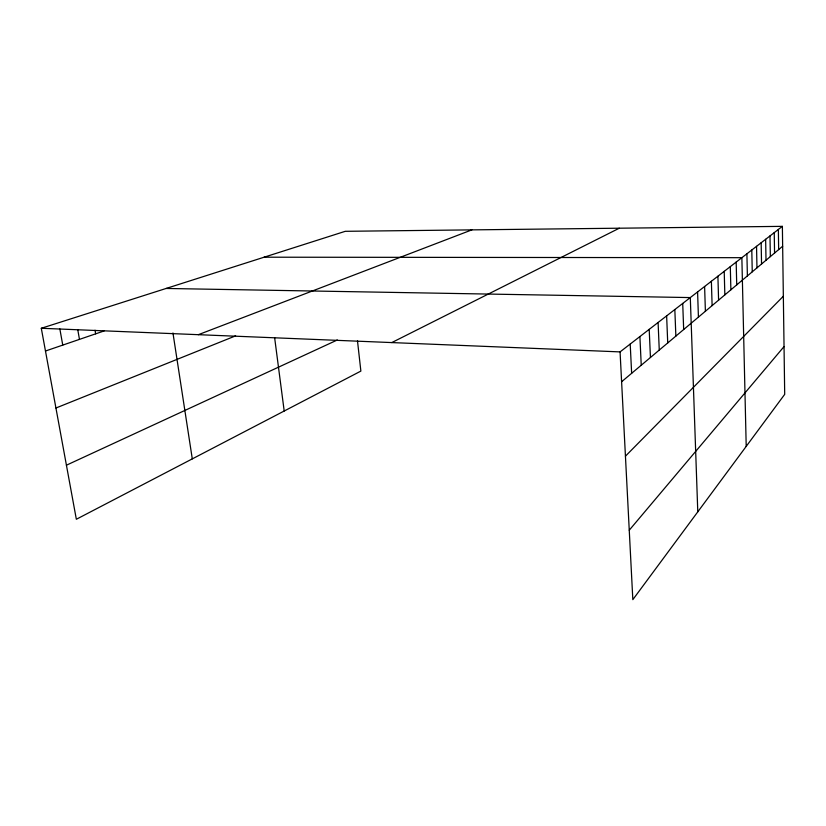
<?xml version="1.0" encoding="UTF-8"?>
<svg xmlns="http://www.w3.org/2000/svg" width="826" height="826" viewBox="0 0 826 826"><rect width="100%" height="100%" fill="white"/><g stroke="black" fill="none" stroke-linecap="round" stroke-linejoin="round"><path stroke-width="1.24" d="M629.247 530.209L784.039 346.579M625.437 456.179L783.347 296.235M621.606 381.757L782.656 246.241M620.068 351.897L782.377 226.355L784.7 394.353L632.83 599.645L620.068 351.897L41.3 328.273L76.343 519.265L360.869 371.091L357.493 340.89M391.761 342.584L619.293 228.203M66.421 465.203L337.338 339.971M55.931 408.013L235.616 335.862M198.343 334.685L471.852 229.876M45.471 351.019L104.066 330.958M41.3 328.273L345.278 231.311L782.377 226.355M264.134 257.196L741.862 257.691L746.208 446.391M166.129 288.46L690.299 297.577L697.784 511.841M59.854 328.934L62.755 345.103M77.747 329.584L79.461 339.383M95.021 330.224L95.64 333.849M172.954 332.95L192.293 458.874M274.635 337.72L284.196 411.018M630.207 344.05L631.642 373.321M639.902 336.554L641.244 365.237M649.195 329.368L650.444 357.493M658.095 322.481L659.262 350.069M666.634 315.873L667.728 342.945M674.832 309.533L675.864 336.11M682.72 303.441L683.67 329.533M697.588 291.929L698.424 317.122M704.609 286.498L705.394 311.257M717.908 276.214L718.589 300.148M711.382 281.263L712.115 305.599M724.216 271.341L724.846 294.882M730.298 266.633L730.886 289.802M736.173 262.09L736.73 284.887M746.9 253.788L747.385 275.925M751.794 250.01L752.249 271.826M761.159 242.761L761.551 264M756.544 246.334L756.967 267.861M765.64 239.292L766.012 260.252M774.241 232.643L774.561 253.055M769.997 235.926L770.348 256.597M778.36 229.452L778.66 249.607"/></g></svg>
